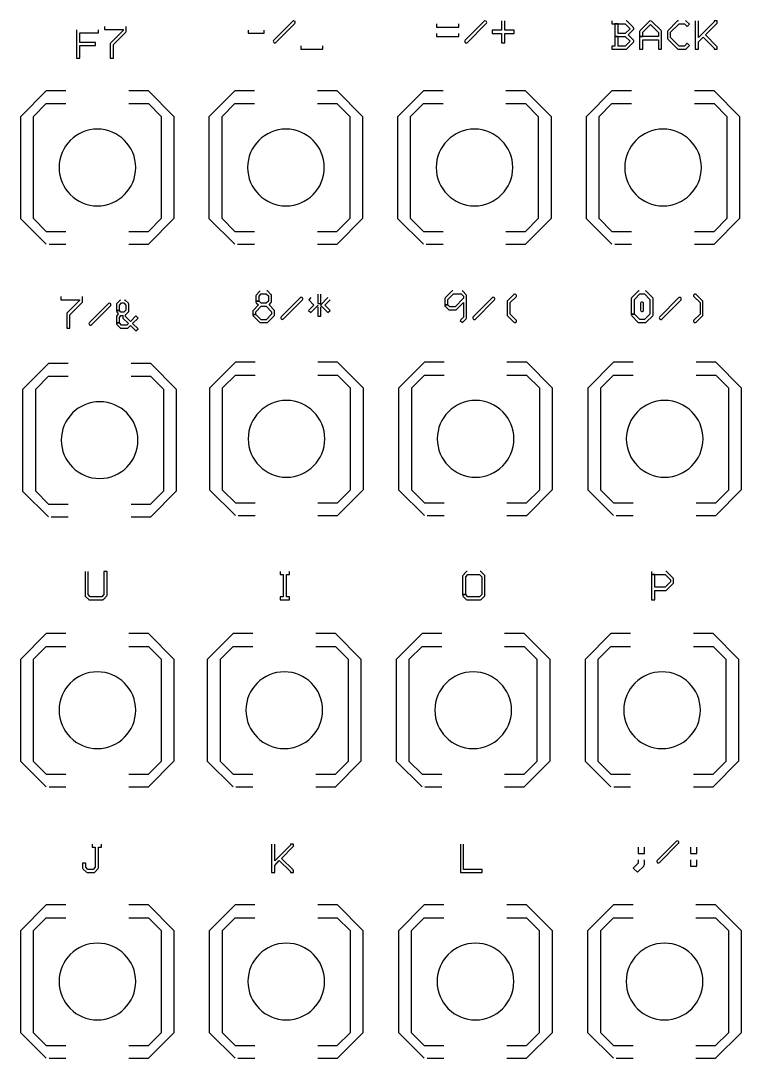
# Model space of a CAD drawing. Extents: x -0.05 to 4.6, y -0.5 to 2.47.
# Drawn here: x 2.293 to 3.404, y 0.873 to 2.472 of the extents above; entities that cross this region are included whole.
import ezdxf

# ---------------------------------------------------------------- set-up
doc = ezdxf.new("R2010")
doc.units = 0
doc.layers.add('gto', color=1, linetype='CONTINUOUS')

msp = doc.modelspace()

# ---------------------------------------------------------------- linework, layer by layer
at = {"layer": 'gto', "color": 1}
for points in [[(2.42238, 2.46282), (2.42238, 2.45802), (2.45118, 2.45802), (2.45118, 2.45662), (2.43188, 2.43728), (2.43166, 2.43688), (2.43148, 2.43592), (2.43148, 2.41392), (2.43628, 2.41392), (2.43628, 2.43502), (2.45554, 2.45424), (2.45594, 2.4551), (2.456, 2.45562), (2.456, 2.46282)], [(2.71436, 2.4716), (2.71338, 2.47144), (2.71298, 2.47122), (2.68314, 2.44134), (2.682919, 2.44094), (2.68276, 2.44), (2.682919, 2.43908), (2.68346, 2.4383), (2.68422, 2.43778), (2.68516, 2.4376), (2.68608, 2.43778), (2.68686, 2.4383), (2.71606, 2.4675), (2.71658, 2.46828), (2.71672, 2.46872), (2.71672, 2.46972), (2.71636, 2.47058), (2.71568, 2.47122), (2.71528, 2.47144)], [(2.9343, 2.46682), (2.9343, 2.46192), (2.9685, 2.46192), (2.9685, 2.46682)], [(3.0094, 2.47142), (3.00836, 2.47124), (3.00798, 2.47102), (2.9785, 2.44152), (2.97796, 2.44074), (2.977799, 2.43982), (2.97796, 2.43888), (2.97818, 2.43848), (2.97886, 2.4378), (2.97926, 2.43758), (2.9802, 2.43742), (2.98104, 2.43758), (2.98144, 2.4378), (3.011, 2.46732), (3.0116, 2.46808), (3.0118, 2.46902), (3.0116, 2.46998), (3.011, 2.47072), (3.01024, 2.47124)], [(3.0347, 2.47162), (3.0347, 2.45702), (3.0201, 2.45702), (3.0201, 2.45212), (3.0347, 2.45212), (3.0347, 2.43742), (3.0396, 2.43742), (3.0396, 2.45212), (3.0542, 2.45212), (3.0542, 2.45702), (3.0396, 2.45702), (3.0396, 2.47162)], [(3.20454, 2.4716), (3.20454, 2.4669), (3.22534, 2.4669), (3.23264, 2.4594), (3.22514, 2.4522), (3.21434, 2.4522), (3.21434, 2.4669), (3.20944, 2.4669), (3.20944, 2.4473), (3.22524, 2.4473), (3.23264, 2.4401), (3.22514, 2.4326), (3.21434, 2.4326), (3.21434, 2.4473), (3.20944, 2.4473), (3.20944, 2.4326), (3.20454, 2.4326), (3.20454, 2.4278), (3.22624, 2.4278), (3.22712, 2.42798), (3.22794, 2.4285), (3.23796, 2.43888), (3.2383, 2.43978), (3.2383, 2.44074), (3.23796, 2.44154), (3.22954, 2.4498), (3.23796, 2.45798), (3.2383, 2.45888), (3.2383, 2.45988), (3.2382, 2.4603), (3.23774, 2.461), (3.22814, 2.471), (3.22724, 2.47146), (3.2268, 2.47158)], [(3.26414, 2.4716), (3.26324, 2.47144), (3.26286, 2.47122), (3.24814, 2.4564), (3.24762, 2.45566), (3.24748, 2.45524), (3.24744, 2.4473), (3.25224, 2.4473), (3.25224, 2.4538), (3.26424, 2.4659), (3.27644, 2.4537), (3.27644, 2.4473), (3.24744, 2.4473), (3.24744, 2.4278), (3.25214, 2.4278), (3.25214, 2.4424), (3.27644, 2.4424), (3.27644, 2.4278), (3.28124, 2.4278), (3.2812, 2.45518), (3.2811, 2.45564), (3.28064, 2.4564), (3.26556, 2.47122), (3.26514, 2.47144)], [(3.30724, 2.4716), (3.30676, 2.47158), (3.30592, 2.47128), (3.305539, 2.471), (3.29068, 2.45608), (3.29038, 2.45528), (3.29038, 2.44422), (3.29074, 2.44338), (3.29104, 2.443), (3.30564, 2.4286), (3.30646, 2.428), (3.30734, 2.4278), (3.31754, 2.4278), (3.31846, 2.42798), (3.31924, 2.4285), (3.32414, 2.4336), (3.32064, 2.437), (3.31644, 2.4326), (3.30834, 2.4326), (3.29514, 2.4457), (3.29514, 2.4538), (3.30824, 2.4669), (3.31654, 2.4669), (3.32074, 2.4628), (3.32414, 2.4662), (3.31886, 2.47132), (3.31806, 2.47158)], [(3.33314, 2.4716), (3.33314, 2.4278), (3.33824, 2.4278), (3.33824, 2.4389), (3.34534, 2.4464), (3.36234, 2.4293), (3.36234, 2.4278), (3.36714, 2.4278), (3.3671, 2.43076), (3.36676, 2.4316), (3.36644, 2.432), (3.34874, 2.4497), (3.3667, 2.46788), (3.3671, 2.46872), (3.36714, 2.4716), (3.36234, 2.4716), (3.36234, 2.4701), (3.33824, 2.4458), (3.33824, 2.4716)], [(2.37958, 2.45782), (2.37958, 2.41392), (2.38438, 2.41392), (2.38438, 2.43342), (2.40858, 2.43342), (2.40858, 2.43832), (2.38438, 2.43832), (2.38438, 2.45302), (2.41338, 2.45302), (2.41338, 2.45782)], [(2.64416, 2.4572), (2.64416, 2.4523), (2.66866, 2.4523), (2.66866, 2.4572)], [(2.9343, 2.45212), (2.9343, 2.44722), (2.9685, 2.44722), (2.9685, 2.45212)], [(2.725059, 2.4328), (2.725059, 2.4278), (2.75926, 2.4278), (2.75926, 2.4328)], [(2.293463, 2.186385), (2.293463, 2.324285), (2.332862, 2.363584)], [(2.363092, 2.363584), (2.332862, 2.363584)], [(2.490361, 2.363584), (2.460032, 2.363584)], [(2.490361, 2.363584), (2.529663, 2.324284), (2.529663, 2.166784), (2.490362, 2.127384)], [(2.584106, 2.186384), (2.584106, 2.324284), (2.623505, 2.363584)], [(2.653735, 2.363584), (2.623505, 2.363584)], [(2.781005, 2.363584), (2.750675, 2.363584)], [(2.781005, 2.363584), (2.820306, 2.324284), (2.820306, 2.166784), (2.781005, 2.127384)], [(2.874749, 2.186384), (2.874749, 2.324284), (2.914148, 2.363584)], [(2.944378, 2.363584), (2.914148, 2.363584)], [(3.071648, 2.363584), (3.041318, 2.363584)], [(3.071648, 2.363584), (3.110949, 2.324284), (3.110949, 2.166784), (3.071648, 2.127384)], [(3.165392, 2.186384), (3.165392, 2.324284), (3.204792, 2.363584)], [(3.235023, 2.363584), (3.204792, 2.363584)], [(3.362292, 2.363584), (3.331962, 2.363584)], [(3.362292, 2.363584), (3.401592, 2.324284), (3.401592, 2.166784), (3.362292, 2.127384)], [(2.313136, 2.166744), (2.313137, 2.324225), (2.332821, 2.343909)], [(2.332821, 2.343909), (2.363092, 2.34391)], [(2.460032, 2.343909), (2.490302, 2.34391)], [(2.490302, 2.34391), (2.509987, 2.324225), (2.509987, 2.166744), (2.490302, 2.14706)], [(2.60378, 2.166743), (2.60378, 2.324225), (2.623464, 2.343909)], [(2.623464, 2.343909), (2.653737, 2.343909)], [(2.750675, 2.343909), (2.780946, 2.343909)], [(2.780946, 2.343909), (2.80063, 2.324225), (2.80063, 2.166743), (2.780946, 2.147059)], [(2.894423, 2.166743), (2.894423, 2.324225), (2.914107, 2.343909)], [(2.914107, 2.343909), (2.94438, 2.343909)], [(3.041318, 2.343909), (3.071589, 2.343909)], [(3.071589, 2.343909), (3.091273, 2.324225), (3.091273, 2.166743), (3.071589, 2.147059)], [(3.185068, 2.166743), (3.185068, 2.324225), (3.204751, 2.343909)], [(3.204751, 2.343909), (3.235023, 2.343909)], [(3.331961, 2.343909), (3.362233, 2.343909)], [(3.362233, 2.343909), (3.381917, 2.324225), (3.381917, 2.166743), (3.362233, 2.147059)], [(2.332862, 2.127384), (2.293463, 2.166685), (2.293463, 2.186385)], [(2.623505, 2.127384), (2.584106, 2.166684), (2.584106, 2.186384)], [(2.914148, 2.127384), (2.874749, 2.166684), (2.874749, 2.186384)], [(3.204792, 2.127384), (3.165392, 2.166684), (3.165392, 2.186384)], [(2.332821, 2.147059), (2.313136, 2.166744)], [(2.623464, 2.147059), (2.60378, 2.166743)], [(2.914107, 2.147059), (2.894423, 2.166743)], [(3.204751, 2.147059), (3.185068, 2.166743)], [(2.332821, 2.147059), (2.363092, 2.14706)], [(2.460032, 2.147059), (2.490302, 2.14706)], [(2.623464, 2.147059), (2.653737, 2.147059)], [(2.750675, 2.147059), (2.780946, 2.147059)], [(2.914107, 2.147059), (2.94438, 2.147059)], [(3.041318, 2.147059), (3.071589, 2.147059)], [(3.204751, 2.147059), (3.235023, 2.147059)], [(3.331961, 2.147059), (3.362233, 2.147059)], [(2.337061, 2.127384), (2.363091, 2.127384)], [(2.460032, 2.127384), (2.490362, 2.127384)], [(2.627705, 2.127384), (2.653735, 2.127384)], [(2.750675, 2.127384), (2.781005, 2.127384)], [(2.918348, 2.127384), (2.944378, 2.127384)], [(3.041318, 2.127384), (3.071648, 2.127384)], [(3.208993, 2.127384), (3.235023, 2.127384)], [(3.331962, 2.127384), (3.362292, 2.127384)], [(2.35532, 2.04674), (2.35532, 2.04194), (2.38402, 2.04194), (2.38402, 2.04044), (2.36472, 2.0212), (2.3645, 2.02082), (2.36432, 2.01984), (2.36432, 1.99784), (2.36912, 1.99784), (2.36912, 2.018839), (2.38844, 2.03816), (2.38866, 2.03856), (2.38882, 2.03954), (2.38882, 2.04674)], [(2.66236, 2.05554), (2.661259, 2.05474), (2.65652, 2.04912), (2.65598, 2.04806), (2.65596, 2.03944), (2.66076, 2.03944), (2.66076, 2.04714), (2.66406, 2.05094), (2.67186, 2.05094), (2.67516, 2.04764), (2.67516, 2.03944), (2.67196, 2.036339), (2.66416, 2.036339), (2.66076, 2.03944), (2.65596, 2.03944), (2.656, 2.03804), (2.6564, 2.03714), (2.65676, 2.03674), (2.65986, 2.03404), (2.6516, 2.02524), (2.6512, 2.0245), (2.65116, 2.01934), (2.65596, 2.01934), (2.65596, 2.02314), (2.66426, 2.03184), (2.67186, 2.03184), (2.680059, 2.02314), (2.680059, 2.01944), (2.67186, 2.01114), (2.66396, 2.01114), (2.65596, 2.01934), (2.65116, 2.01934), (2.6512, 2.018), (2.6516, 2.0172), (2.661259, 2.00734), (2.66236, 2.0068), (2.66296, 2.00674), (2.67396, 2.00674), (2.67436, 2.00734), (2.68396, 2.01684), (2.68462, 2.01794), (2.68476, 2.01834), (2.68472, 2.0245), (2.68442, 2.0253), (2.67616, 2.034139), (2.6794, 2.03734), (2.67966, 2.03774), (2.67986, 2.03854), (2.67982, 2.04894), (2.67946, 2.04974), (2.67916, 2.05014), (2.67446, 2.05494), (2.67372, 2.05538), (2.67276, 2.05554)], [(2.75136, 2.05064), (2.75136, 2.03594), (2.756259, 2.03594), (2.756259, 2.05064)], [(2.95938, 2.05554), (2.95882, 2.0555), (2.95836, 2.05536), (2.95798, 2.05514), (2.94758, 2.0447), (2.94722, 2.04386), (2.94718, 2.034139), (2.95198, 2.034139), (2.95198, 2.04244), (2.96028, 2.05074), (2.97238, 2.05074), (2.97588, 2.04724), (2.97588, 2.04404), (2.96288, 2.03104), (2.95508, 2.03104), (2.95198, 2.034139), (2.94718, 2.034139), (2.94722, 2.03268), (2.94736, 2.0322), (2.94758, 2.031819), (2.95284, 2.02662), (2.95326, 2.026399), (2.95418, 2.02624), (2.96434, 2.026279), (2.9648, 2.026399), (2.965179, 2.02662), (2.97588, 2.03734), (2.97588, 2.01484), (2.97098, 2.01004), (2.97438, 2.006639), (2.98028, 2.0126), (2.98064, 2.01346), (2.98064, 2.04862), (2.98028, 2.04946), (2.97508, 2.05484), (2.97436, 2.05536), (2.9739, 2.0555)], [(3.05538, 2.05054), (3.05458, 2.05036), (3.05378, 2.04984), (3.04378, 2.04034), (3.04348, 2.03996), (3.04312, 2.039), (3.04312, 2.01844), (3.04348, 2.0177), (3.05378, 2.00734), (3.05452, 2.0068), (3.05538, 2.006639), (3.05622, 2.0068), (3.05662, 2.00702), (3.05732, 2.0077), (3.05758, 2.00806), (3.05778, 2.008839), (3.05758, 2.00986), (3.05732, 2.01024), (3.047679, 2.01984), (3.047679, 2.03744), (3.05698, 2.04644), (3.0575, 2.04724), (3.057679, 2.04804), (3.05764, 2.04852), (3.05728, 2.04936), (3.05662, 2.05008), (3.05622, 2.05034)], [(3.2469, 2.05554), (3.24638, 2.0555), (3.24592, 2.05536), (3.2452, 2.05484), (3.23496, 2.04464), (3.2347, 2.044259), (3.2345, 2.04324), (3.2345, 2.01974), (3.2393, 2.01974), (3.2393, 2.04234), (3.247799, 2.05074), (3.2548, 2.05074), (3.2633, 2.04234), (3.2633, 2.01964), (3.255, 2.01144), (3.2477, 2.01144), (3.2393, 2.01974), (3.2345, 2.01974), (3.23456, 2.01836), (3.2347, 2.0179), (3.235299, 2.01714), (3.24534, 2.00702), (3.24572, 2.0068), (3.2467, 2.006639), (3.25654, 2.00668), (3.25696, 2.0068), (3.2577, 2.00734), (3.26766, 2.01726), (3.26806, 2.01812), (3.26806, 2.04376), (3.26766, 2.0446), (3.2575, 2.05484), (3.25672, 2.05536), (3.25628, 2.0555)], [(3.3329, 2.05054), (3.332, 2.05034), (3.3313, 2.04974), (3.3307, 2.048959), (3.3305, 2.04804), (3.3307, 2.04724), (3.3313, 2.04644), (3.3405, 2.03744), (3.3405, 2.01984), (3.330899, 2.0102), (3.330539, 2.00936), (3.330539, 2.00844), (3.330899, 2.0077), (3.33156, 2.00702), (3.33236, 2.00668), (3.33324, 2.00668), (3.33366, 2.0068), (3.3344, 2.00734), (3.34472, 2.0177), (3.345059, 2.01844), (3.3451, 2.03844), (3.34496, 2.0395), (3.3445, 2.04034), (3.3345, 2.04984), (3.33366, 2.05036)], [(2.43012, 2.036639), (2.4296, 2.0366), (2.42876, 2.03624), (2.39922, 2.00674), (2.3987, 2.00596), (2.39852, 2.00504), (2.3987, 2.00412), (2.39922, 2.00334), (2.4, 2.0028), (2.40092, 2.00264), (2.4018, 2.0028), (2.40262, 2.00334), (2.43214, 2.0329), (2.43236, 2.03332), (2.43252, 2.03424), (2.43236, 2.03522), (2.43214, 2.0356), (2.43142, 2.03624), (2.43058, 2.0366)], [(2.44732, 2.04144), (2.44622, 2.04084), (2.44162, 2.03584), (2.44132, 2.03564), (2.44132, 2.02534), (2.44582, 2.02534), (2.44582, 2.03364), (2.44892, 2.03694), (2.45232, 2.03694), (2.45542, 2.03374), (2.45542, 2.02574), (2.45262, 2.02274), (2.44762, 2.02274), (2.44582, 2.02534), (2.44132, 2.02534), (2.44138, 2.02358), (2.44168, 2.02338), (2.44382, 2.02014), (2.44132, 2.016639), (2.44128, 2.01602), (2.44102, 2.01584), (2.44102, 2.00604), (2.44562, 2.00604), (2.44562, 2.01464), (2.44782, 2.01774), (2.45062, 2.01774), (2.45062, 2.014139), (2.45098, 2.0137), (2.45942, 2.00524), (2.45702, 2.00274), (2.44892, 2.00274), (2.44562, 2.00604), (2.44102, 2.00604), (2.44102, 2.00454), (2.44108, 2.004319), (2.44162, 2.00354), (2.44654, 1.99874), (2.44738, 1.99818), (2.45852, 1.99814), (2.45926, 1.99854), (2.46272, 2.00204), (2.47102, 1.99394), (2.47422, 1.99704), (2.46592, 2.00524), (2.47442, 2.01364), (2.47112, 2.01684), (2.46272, 2.00844), (2.45512, 2.01594), (2.45512, 2.01864), (2.45992, 2.02364), (2.46002, 2.02364), (2.46018, 2.024019), (2.4602, 2.02464), (2.46004, 2.02482), (2.45998, 2.03526), (2.45972, 2.03594), (2.45952, 2.03614), (2.45942, 2.03644), (2.45492, 2.04084), (2.45366, 2.04142)], [(2.72596, 2.04554), (2.72544, 2.0455), (2.725, 2.04536), (2.72464, 2.04514), (2.6948, 2.01526), (2.6944, 2.01442), (2.6944, 2.01346), (2.6948, 2.0126), (2.69552, 2.01192), (2.695899, 2.011699), (2.69676, 2.01154), (2.697679, 2.011699), (2.69846, 2.01224), (2.72796, 2.0418), (2.72832, 2.04266), (2.72832, 2.04366), (2.72796, 2.0445), (2.72728, 2.04514), (2.72644, 2.0455)], [(2.74076, 2.04504), (2.73746, 2.04174), (2.74536, 2.03374), (2.73726, 2.02534), (2.740659, 2.02204), (2.75206, 2.03374)], [(2.75136, 2.03114), (2.75136, 2.01644), (2.756259, 2.01644), (2.756259, 2.03114)], [(2.76686, 2.04504), (2.75556, 2.03374), (2.76706, 2.02204), (2.77046, 2.02534), (2.76236, 2.03374), (2.77036, 2.04174)], [(3.02198, 2.04544), (3.02146, 2.0454), (3.0206, 2.04504), (2.99108, 2.01554), (2.99056, 2.01476), (2.990419, 2.014319), (2.990419, 2.01336), (2.990779, 2.0125), (2.99144, 2.011819), (2.99186, 2.0116), (2.99278, 2.01144), (2.9937, 2.0116), (2.99448, 2.01214), (3.02398, 2.041699), (3.02434, 2.04256), (3.02434, 2.04356), (3.02398, 2.0444), (3.0233, 2.04504), (3.02246, 2.0454)], [(3.2512, 2.03824), (3.25068, 2.0382), (3.25022, 2.03806), (3.2495, 2.03754), (3.24898, 2.036759), (3.24884, 2.03632), (3.24884, 2.02556), (3.2492, 2.0247), (3.24984, 2.024019), (3.25022, 2.0238), (3.2512, 2.02364), (3.25208, 2.0238), (3.2529, 2.02434), (3.25322, 2.0247), (3.25356, 2.02556), (3.25356, 2.03632), (3.25322, 2.03716), (3.2529, 2.03754), (3.25208, 2.03806)], [(3.3093, 2.04544), (3.3088, 2.0454), (3.30836, 2.04526), (3.308, 2.04504), (3.278159, 2.01516), (3.2779, 2.01476), (3.2777, 2.013839), (3.2779, 2.0129), (3.2785, 2.01214), (3.27886, 2.011819), (3.27966, 2.01148), (3.28058, 2.01148), (3.281019, 2.0116), (3.28144, 2.011819), (3.31132, 2.041699), (3.31166, 2.04256), (3.31166, 2.04356), (3.31132, 2.0444), (3.31064, 2.04504), (3.30978, 2.0454)], [(2.296889, 1.766384), (2.296889, 1.904284), (2.336289, 1.943584)], [(2.36652, 1.943584), (2.336289, 1.943584)], [(2.493789, 1.943584), (2.463459, 1.943584)], [(2.493789, 1.943584), (2.53309, 1.904284), (2.53309, 1.746784), (2.493789, 1.707384)], [(2.584942, 1.768383), (2.584942, 1.906283), (2.624342, 1.945583)], [(2.654573, 1.945583), (2.624342, 1.945583)], [(2.781842, 1.945583), (2.751512, 1.945583)], [(2.781842, 1.945583), (2.821143, 1.906283), (2.821143, 1.748783), (2.781842, 1.709383)], [(2.876417, 1.768383), (2.876417, 1.906283), (2.915817, 1.945583)], [(2.946048, 1.945583), (2.915817, 1.945583)], [(3.073317, 1.945583), (3.042987, 1.945583)], [(3.073317, 1.945583), (3.112618, 1.906283), (3.112618, 1.748783), (3.073317, 1.709383)], [(3.167896, 1.768383), (3.167896, 1.906283), (3.207295, 1.945583)], [(3.237525, 1.945583), (3.207295, 1.945583)], [(3.364795, 1.945583), (3.334466, 1.945583)], [(3.364795, 1.945583), (3.404095, 1.906283), (3.404095, 1.748783), (3.364795, 1.709383)], [(2.316565, 1.746743), (2.316565, 1.904225), (2.336248, 1.923909)], [(2.336248, 1.923909), (2.366521, 1.923909)], [(2.463458, 1.923909), (2.49373, 1.923909)], [(2.49373, 1.923909), (2.513414, 1.904225), (2.513414, 1.746743), (2.49373, 1.727059)], [(2.604618, 1.748742), (2.604618, 1.906224), (2.624301, 1.925908)], [(2.624301, 1.925908), (2.654574, 1.925908)], [(2.751512, 1.925908), (2.781783, 1.925908)], [(2.781783, 1.925908), (2.801467, 1.906224), (2.801467, 1.748742), (2.781783, 1.729058)], [(2.896093, 1.748742), (2.896093, 1.906224), (2.915776, 1.925908)], [(2.915776, 1.925908), (2.946048, 1.925908)], [(3.042986, 1.925908), (3.073258, 1.925908)], [(3.073258, 1.925908), (3.092942, 1.906224), (3.092942, 1.748742), (3.073258, 1.729058)], [(3.18757, 1.748742), (3.18757, 1.906224), (3.207254, 1.925908)], [(3.207254, 1.925908), (3.237527, 1.925908)], [(3.334465, 1.925908), (3.364736, 1.925908)], [(3.364736, 1.925908), (3.384421, 1.906224), (3.384421, 1.748742), (3.364736, 1.729058)], [(2.336289, 1.707384), (2.296889, 1.746684), (2.296889, 1.766384)], [(2.624342, 1.709383), (2.584942, 1.748683), (2.584942, 1.768383)], [(2.915817, 1.709383), (2.876417, 1.748683), (2.876417, 1.768383)], [(3.207295, 1.709383), (3.167896, 1.748683), (3.167896, 1.768383)], [(2.336248, 1.727059), (2.316565, 1.746743)], [(2.624301, 1.729058), (2.604618, 1.748742)], [(2.915776, 1.729058), (2.896093, 1.748742)], [(3.207254, 1.729058), (3.18757, 1.748742)], [(2.336248, 1.727059), (2.366521, 1.727059)], [(2.463458, 1.727059), (2.49373, 1.727059)], [(2.624301, 1.729058), (2.654574, 1.729058)], [(2.751512, 1.729058), (2.781783, 1.729058)], [(2.915776, 1.729058), (2.946048, 1.729058)], [(3.042986, 1.729058), (3.073258, 1.729058)], [(3.207254, 1.729058), (3.237527, 1.729058)], [(3.334465, 1.729058), (3.364736, 1.729058)], [(2.34049, 1.707384), (2.36652, 1.707384)], [(2.463459, 1.707384), (2.493789, 1.707384)], [(2.628542, 1.709383), (2.654573, 1.709383)], [(2.751512, 1.709383), (2.781842, 1.709383)], [(2.920018, 1.709383), (2.946048, 1.709383)], [(3.042987, 1.709383), (3.073317, 1.709383)], [(3.211495, 1.709383), (3.237525, 1.709383)], [(3.334466, 1.709383), (3.364795, 1.709383)], [(2.39256, 1.62322), (2.3926, 1.58612), (2.3929, 1.58528), (2.39318, 1.58492), (2.39824, 1.5799), (2.39864, 1.57968), (2.39956, 1.57952), (2.41986, 1.57956), (2.42076, 1.57996), (2.42118, 1.58032), (2.42608, 1.58554), (2.4263, 1.58592), (2.42646, 1.586819), (2.42646, 1.62322), (2.42166, 1.62322), (2.42166, 1.58772), (2.41836, 1.584319), (2.40056, 1.584319), (2.39716, 1.58762), (2.39716, 1.62322)], [(2.693279, 1.62322), (2.693279, 1.61842), (2.69818, 1.61842), (2.69818, 1.58422), (2.693279, 1.58422), (2.693279, 1.579319), (2.70786, 1.579319), (2.70786, 1.58422), (2.70306, 1.58422), (2.70306, 1.61842), (2.70786, 1.61842), (2.70786, 1.62322)], [(2.98176, 1.62322), (2.9808, 1.62304), (2.980059, 1.62252), (2.97512, 1.61722), (2.97486, 1.616819), (2.97466, 1.61602), (2.97466, 1.58752), (2.97966, 1.58752), (2.97966, 1.61502), (2.98286, 1.61852), (3.00046, 1.61852), (3.00396, 1.61492), (3.00396, 1.58772), (3.00046, 1.584319), (2.98278, 1.584319), (2.97966, 1.58752), (2.97466, 1.58752), (2.97472, 1.58592), (2.97484, 1.58548), (2.97536, 1.58472), (2.980059, 1.58012), (2.98084, 1.57966), (2.98128, 1.57954), (3.00146, 1.57952), (3.0024, 1.57968), (3.00318, 1.58022), (3.00838, 1.58534), (3.0086, 1.58574), (3.008759, 1.58672), (3.00872, 1.616399), (3.0086, 1.61684), (3.00806, 1.61762), (3.00298, 1.62282), (3.0026, 1.62304), (3.00158, 1.62322)], [(3.26586, 1.62322), (3.26586, 1.61842), (3.28686, 1.61842), (3.295059, 1.61042), (3.295059, 1.60732), (3.28676, 1.59892), (3.270779, 1.59892), (3.270779, 1.61842), (3.26586, 1.61842), (3.26586, 1.579319), (3.270779, 1.579319), (3.270779, 1.594019), (3.28826, 1.59406), (3.28908, 1.59446), (3.29948, 1.60504), (3.2997, 1.60544), (3.29988, 1.60642), (3.29988, 1.611519), (3.29968, 1.61236), (3.29908, 1.61312), (3.28948, 1.62262), (3.288759, 1.62306), (3.28786, 1.62322)], [(2.293465, 1.35038), (2.293465, 1.48828), (2.332865, 1.527581)], [(2.363094, 1.527581), (2.332865, 1.527581)], [(2.490365, 1.527581), (2.460034, 1.527581)], [(2.490365, 1.527581), (2.529665, 1.488281), (2.529665, 1.330781), (2.490365, 1.291381)], [(2.581548, 1.350381), (2.581548, 1.488281), (2.620949, 1.527581)], [(2.651179, 1.527581), (2.620949, 1.527581)], [(2.778449, 1.527581), (2.748118, 1.527581)], [(2.778449, 1.527581), (2.817748, 1.488282), (2.817748, 1.330781), (2.778449, 1.291381)], [(2.872703, 1.350381), (2.872703, 1.488281), (2.912102, 1.527581)], [(2.942332, 1.527581), (2.912102, 1.527581)], [(3.069602, 1.527581), (3.039272, 1.527581)], [(3.069602, 1.527581), (3.108903, 1.488281), (3.108903, 1.330781), (3.069602, 1.291381)], [(3.163856, 1.350381), (3.163856, 1.488281), (3.203256, 1.527581)], [(3.233486, 1.527581), (3.203256, 1.527581)], [(3.360756, 1.527581), (3.330426, 1.527581)], [(3.360756, 1.527581), (3.400056, 1.488281), (3.400056, 1.330781), (3.360756, 1.291381)], [(2.31314, 1.33074), (2.313139, 1.488221), (2.332824, 1.507906)], [(2.332824, 1.507906), (2.363095, 1.507905)], [(2.460034, 1.507906), (2.490306, 1.507905)], [(2.490306, 1.507905), (2.509989, 1.488221), (2.509991, 1.33074), (2.490306, 1.311055)], [(2.601224, 1.330741), (2.601224, 1.488222), (2.620909, 1.507907)], [(2.620909, 1.507907), (2.651179, 1.507906)], [(2.748118, 1.507907), (2.778389, 1.507906)], [(2.778389, 1.507906), (2.798073, 1.488222), (2.798074, 1.330741), (2.778389, 1.311056)], [(2.892379, 1.330741), (2.892377, 1.488222), (2.912062, 1.507907)], [(2.912062, 1.507907), (2.942334, 1.507906)], [(3.039272, 1.507907), (3.069543, 1.507906)], [(3.069543, 1.507906), (3.089227, 1.488222), (3.089228, 1.330741), (3.069543, 1.311056)], [(3.183532, 1.330741), (3.183531, 1.488222), (3.203216, 1.507906)], [(3.203216, 1.507906), (3.233487, 1.507906)], [(3.330426, 1.507907), (3.360698, 1.507906)], [(3.360698, 1.507906), (3.380381, 1.488222), (3.380381, 1.33074), (3.360698, 1.311056)], [(2.332865, 1.291381), (2.293465, 1.33068), (2.293465, 1.35038)], [(2.620949, 1.291381), (2.581548, 1.330681), (2.581548, 1.350381)], [(2.912102, 1.291381), (2.872703, 1.330681), (2.872703, 1.350381)], [(3.203256, 1.291381), (3.163856, 1.330681), (3.163856, 1.350381)], [(2.332824, 1.311056), (2.31314, 1.33074)], [(2.620909, 1.311057), (2.601224, 1.330741)], [(2.912062, 1.311057), (2.892379, 1.330741)], [(3.203216, 1.311057), (3.183532, 1.330741)], [(2.332824, 1.311056), (2.363095, 1.311055)], [(2.460034, 1.311056), (2.490306, 1.311055)], [(2.620909, 1.311057), (2.651179, 1.311056)], [(2.748118, 1.311057), (2.778389, 1.311056)], [(2.912062, 1.311057), (2.942334, 1.311056)], [(3.039272, 1.311057), (3.069543, 1.311056)], [(3.203216, 1.311057), (3.233487, 1.311056)], [(3.330426, 1.311057), (3.360698, 1.311056)], [(2.337065, 1.291381), (2.363095, 1.291381)], [(2.460036, 1.291381), (2.490365, 1.291381)], [(2.625149, 1.291381), (2.651179, 1.291381)], [(2.748119, 1.291381), (2.778449, 1.291381)], [(2.916302, 1.291381), (2.942332, 1.291381)], [(3.039272, 1.291381), (3.069602, 1.291381)], [(3.207456, 1.291381), (3.233486, 1.291381)], [(3.330426, 1.291381), (3.360756, 1.291381)], [(2.40346, 1.20322), (2.40346, 1.19842), (2.40836, 1.19842), (2.40836, 1.16772), (2.40496, 1.16432), (2.39706, 1.16432), (2.39356, 1.16762), (2.39356, 1.17402), (2.38886, 1.17402), (2.38886, 1.16642), (2.38906, 1.16556), (2.38966, 1.16482), (2.3948, 1.15984), (2.3956, 1.15954), (2.40606, 1.15952), (2.407, 1.15968), (2.40778, 1.16022), (2.41278, 1.16544), (2.413, 1.16584), (2.41318, 1.16682), (2.41318, 1.19842), (2.41806, 1.19842), (2.41806, 1.20322)], [(2.67988, 1.20322), (2.67988, 1.15942), (2.68496, 1.15942), (2.68496, 1.17052), (2.69206, 1.17802), (2.70908, 1.16092), (2.70908, 1.15942), (2.71386, 1.15942), (2.71382, 1.16236), (2.71348, 1.1632), (2.71318, 1.16362), (2.69546, 1.18132), (2.71342, 1.19948), (2.71368, 1.19988), (2.71382, 1.20032), (2.71386, 1.20322), (2.70908, 1.20322), (2.70908, 1.20172), (2.68496, 1.1774), (2.68496, 1.20322)], [(2.97108, 1.20322), (2.97108, 1.15942), (3.00488, 1.15942), (3.00488, 1.16422), (2.97596, 1.16422), (2.97596, 1.20322)], [(3.24502, 1.19872), (3.24502, 1.18892), (3.25484, 1.18892), (3.25484, 1.19872)], [(3.305419, 1.20822), (3.30448, 1.20804), (3.30412, 1.20782), (3.27428, 1.17794), (3.27388, 1.1771), (3.27382, 1.17662), (3.27388, 1.17612), (3.27428, 1.17528), (3.275, 1.1746), (3.27538, 1.17438), (3.27622, 1.17422), (3.27716, 1.17438), (3.277919, 1.1749), (3.30744, 1.20448), (3.30766, 1.20488), (3.30782, 1.20582), (3.30766, 1.20678), (3.30744, 1.20718), (3.30676, 1.20782), (3.30636, 1.20804)], [(3.32604, 1.19872), (3.32604, 1.18892), (3.33572, 1.18892), (3.33572, 1.19872)], [(3.24502, 1.17922), (3.24502, 1.17402), (3.23762, 1.16612), (3.24422, 1.15982), (3.25368, 1.16918), (3.25404, 1.16968), (3.2546, 1.17086), (3.25472, 1.17174), (3.25472, 1.17922)], [(3.32604, 1.17922), (3.32604, 1.16942), (3.33572, 1.16942), (3.33572, 1.17922)], [(2.293461, 0.932381), (2.293461, 1.070281), (2.332861, 1.109582)], [(2.36309, 1.109582), (2.332861, 1.109582)], [(2.490361, 1.109582), (2.46003, 1.109582)], [(2.490361, 1.109582), (2.529661, 1.070282), (2.529661, 0.912782), (2.49036, 0.873382)], [(2.584627, 0.932382), (2.584627, 1.070282), (2.624026, 1.109582)], [(2.654256, 1.109582), (2.624026, 1.109582)], [(2.781527, 1.109582), (2.751197, 1.109582)], [(2.781527, 1.109582), (2.820826, 1.070283), (2.820826, 0.912782), (2.781526, 0.873382)], [(2.876165, 0.932382), (2.876165, 1.070282), (2.915564, 1.109582)], [(2.945794, 1.109582), (2.915564, 1.109582)], [(3.073064, 1.109582), (3.042735, 1.109582)], [(3.073064, 1.109582), (3.112365, 1.070282), (3.112365, 0.912782), (3.073064, 0.873382)], [(3.167705, 0.932382), (3.167705, 1.070282), (3.207105, 1.109582)], [(3.237335, 1.109582), (3.207105, 1.109582)], [(3.364605, 1.109582), (3.334276, 1.109582)], [(3.364605, 1.109582), (3.403905, 1.070282), (3.403905, 0.912782), (3.364605, 0.873382)], [(2.313136, 0.912741), (2.313135, 1.070222), (2.33282, 1.089907)], [(2.33282, 1.089907), (2.363091, 1.089906)], [(2.46003, 1.089907), (2.490302, 1.089906)], [(2.490302, 1.089906), (2.509985, 1.070222), (2.509987, 0.912741), (2.490302, 0.893056)], [(2.604303, 0.912742), (2.604301, 1.070223), (2.623986, 1.089908)], [(2.623986, 1.089908), (2.654258, 1.089907)], [(2.751197, 1.089908), (2.781467, 1.089907)], [(2.781467, 1.089907), (2.801152, 1.070223), (2.801152, 0.912742), (2.781467, 0.893057)], [(2.895841, 0.912742), (2.895839, 1.070223), (2.915524, 1.089908)], [(2.915524, 1.089908), (2.945796, 1.089907)], [(3.042735, 1.089908), (3.073005, 1.089907)], [(3.073005, 1.089907), (3.09269, 1.070223), (3.09269, 0.912742), (3.073005, 0.893057)], [(3.187381, 0.912742), (3.18738, 1.070223), (3.207065, 1.089907)], [(3.207065, 1.089907), (3.237336, 1.089907)], [(3.334276, 1.089908), (3.364547, 1.089907)], [(3.364547, 1.089907), (3.384231, 1.070223), (3.384231, 0.912741), (3.364547, 0.893057)], [(2.332861, 0.873382), (2.293461, 0.912681), (2.293461, 0.932381)], [(2.624026, 0.873382), (2.584627, 0.912681), (2.584627, 0.932382)], [(2.915564, 0.873382), (2.876165, 0.912681), (2.876165, 0.932382)], [(3.207105, 0.873382), (3.167705, 0.912681), (3.167705, 0.932382)], [(2.33282, 0.893057), (2.313136, 0.912741)], [(2.623986, 0.893058), (2.604303, 0.912742)], [(2.915524, 0.893058), (2.895841, 0.912742)], [(3.207065, 0.893058), (3.187381, 0.912742)], [(2.33282, 0.893057), (2.363091, 0.893056)], [(2.46003, 0.893057), (2.490302, 0.893056)], [(2.623986, 0.893058), (2.654258, 0.893057)], [(2.751197, 0.893058), (2.781467, 0.893057)], [(2.915524, 0.893058), (2.945796, 0.893057)], [(3.042735, 0.893058), (3.073005, 0.893057)], [(3.207065, 0.893058), (3.237336, 0.893057)], [(3.334276, 0.893058), (3.364547, 0.893057)], [(2.337061, 0.873382), (2.363091, 0.873382)], [(2.460032, 0.873382), (2.49036, 0.873382)], [(2.628227, 0.873382), (2.654258, 0.873382)], [(2.751197, 0.873382), (2.781526, 0.873382)], [(2.919764, 0.873382), (2.945794, 0.873382)], [(3.042735, 0.873382), (3.073064, 0.873382)], [(3.211305, 0.873382), (3.237335, 0.873382)], [(3.334276, 0.873382), (3.364605, 0.873382)]]:
    msp.add_lwpolyline(points, dxfattribs=at)
for points in [[(2.47075, 2.24556), (2.47075, 2.24556), (2.47075, 2.24556, 1), (2.35251, 2.24556), (2.35251, 2.24556), (2.35251, 2.24556, 1), (2.47075, 2.24556), (2.47075, 2.24556)], [(2.76139, 2.24557), (2.76139, 2.24557), (2.76139, 2.24557, 1), (2.64315, 2.24557), (2.64315, 2.24557), (2.64315, 2.24557, 1), (2.76139, 2.24557), (2.76139, 2.24557)], [(3.05203, 2.24556), (3.05203, 2.24556), (3.05203, 2.24556, 1), (2.93379, 2.24556), (2.93379, 2.24556), (2.93379, 2.24556, 1), (3.05203, 2.24556), (3.05203, 2.24556)], [(3.34267, 2.24556), (3.34267, 2.24556), (3.34267, 2.24556, 1), (3.22443, 2.24556), (3.22443, 2.24556), (3.22443, 2.24556, 1), (3.34267, 2.24556), (3.34267, 2.24556)], [(2.76222, 1.82756), (2.76222, 1.82756), (2.76222, 1.82756, 1), (2.64398, 1.82756), (2.64398, 1.82756), (2.64398, 1.82756, 1), (2.76222, 1.82756), (2.76222, 1.82756)], [(3.05371, 1.82756), (3.05371, 1.82756), (3.05371, 1.82756, 1), (2.93547, 1.82756), (2.93547, 1.82756), (2.93547, 1.82756, 1), (3.05371, 1.82756), (3.05371, 1.82756)], [(3.34518, 1.82756), (3.34518, 1.82756), (3.34518, 1.82756, 1), (3.22694, 1.82756), (3.22694, 1.82756), (3.22694, 1.82756, 1), (3.34518, 1.82756), (3.34518, 1.82756)], [(2.47417, 1.82557), (2.47417, 1.82557), (2.47417, 1.82557, 1), (2.35593, 1.82557), (2.35593, 1.82557), (2.35593, 1.82557, 1), (2.47417, 1.82557), (2.47417, 1.82557)], [(2.47075, 1.40957), (2.47075, 1.40957), (2.47075, 1.40957, 1), (2.35251, 1.40957), (2.35251, 1.40957), (2.35251, 1.40957, 1), (2.47075, 1.40957), (2.47075, 1.40957)], [(2.75883, 1.40957), (2.75883, 1.40957), (2.75883, 1.40957, 1), (2.64059, 1.40957), (2.64059, 1.40957), (2.64059, 1.40957, 1), (2.75883, 1.40957), (2.75883, 1.40957)], [(3.04999, 1.40956), (3.04999, 1.40956), (3.04999, 1.40956, 1), (2.93175, 1.40956), (2.93175, 1.40956), (2.93175, 1.40956, 1), (3.04999, 1.40956), (3.04999, 1.40956)], [(3.34114, 1.40956), (3.34114, 1.40956), (3.34114, 1.40956, 1), (3.2229, 1.40956), (3.2229, 1.40956), (3.2229, 1.40956, 1), (3.34114, 1.40956), (3.34114, 1.40956)], [(2.47075, 0.99157), (2.47075, 0.99157), (2.47075, 0.99157, 1), (2.35251, 0.99157), (2.35251, 0.99157), (2.35251, 0.99157, 1), (2.47075, 0.99157), (2.47075, 0.99157)], [(2.76191, 0.99157), (2.76191, 0.99157), (2.76191, 0.99157, 1), (2.64367, 0.99157), (2.64367, 0.99157), (2.64367, 0.99157, 1), (2.76191, 0.99157), (2.76191, 0.99157)], [(3.05345, 0.99156), (3.05345, 0.99156), (3.05345, 0.99156, 1), (2.93521, 0.99156), (2.93521, 0.99156), (2.93521, 0.99156, 1), (3.05345, 0.99156), (3.05345, 0.99156)], [(3.34499, 0.99156), (3.34499, 0.99156), (3.34499, 0.99156, 1), (3.22675, 0.99156), (3.22675, 0.99156), (3.22675, 0.99156, 1), (3.34499, 0.99156), (3.34499, 0.99156)]]:
    msp.add_lwpolyline(points, format="xyb", dxfattribs=at)

doc.saveas('drawing.dxf')
